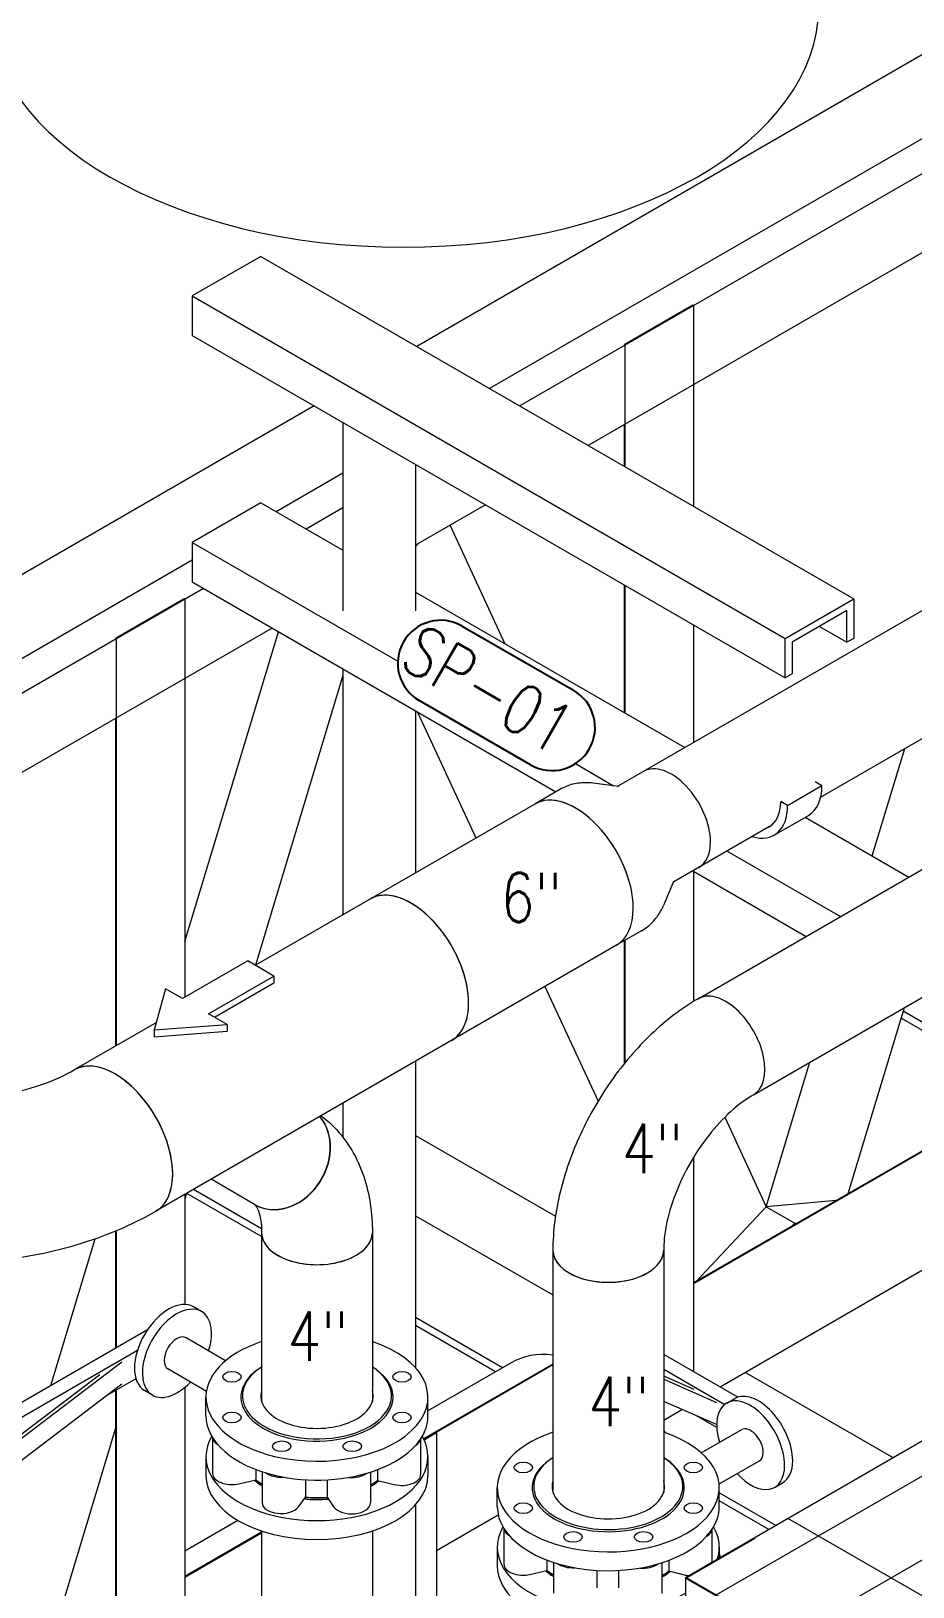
# Model space of a CAD drawing. Header units: millimetres. Extents: x -312439 to 477422, y -331570 to 212570.
# Drawn here: x 353682 to 355911, y 95056 to 98987 of the extents above; entities that cross this region are included whole.
import ezdxf

# ---------------------------------------------------------------- set-up
doc = ezdxf.new("R2010")
doc.units = ezdxf.units.MM
doc.layers.add('ARCONDTEXTO', color=4, linetype='Continuous')
doc.styles.add('ROMANS', font='romans.shx', dxfattribs={"height": 187.5})

msp = doc.modelspace()

# ---------------------------------------------------------------- linework, layer by layer
at = {"color": 5, "linetype": 'Continuous', "lineweight": 0, "extrusion": (-1.11022e-16, 0.816497, 0.57735)}
for p, q in [((361486.855, 100728.672), (355166.491, 97079.608)), ((355367.779, 96541.822), (361935.376, 100333.626)), ((357973.368, 98376.87), (355677.592, 97051.403)), ((355018.688, 97070.642), (354955.072, 97033.913)), ((355167.437, 97078.48), (355101.474, 97086.704)), ((354955.072, 97033.889), (354249.161, 96626.331)), ((355548.497, 96976.87), (355306.48, 96837.141)), ((355305.975, 96838.525), (355280.116, 96777.287)), ((355224.812, 96713.623), (355162.642, 96677.729)), ((355161.196, 96676.871), (353997.435, 96004.973)), ((355507.767, 96299.355), (356114.918, 96649.894)), ((353998.782, 96481.775), (353791.31, 96361.991)), ((354247.035, 96022.153), (354137.113, 96085.616)), ((354264.703, 95950.741), (354264.703, 95524.447)), ((354544.679, 95950.741), (354544.679, 95524.447)), ((355000.824, 95906.238), (355000.824, 95295.447)), ((355280.801, 95906.238), (355280.801, 95295.447)), ((354264.703, 95197.27), (354264.703, 94815.53)), ((354544.679, 95197.27), (354544.679, 94815.53))]:
    msp.add_line(p, q, dxfattribs=at)
at = {"color": 3, "linetype": 'Continuous', "lineweight": 0, "extrusion": (-1.11022e-16, 0.816497, 0.57735)}
for p, q in [((356822.197, 99439.827), (354657.134, 98189.827)), ((356514.307, 99050.066), (354840.731, 98083.827)), ((356542.809, 98978.522), (354916.941, 98039.827)), ((356716.014, 98878.522), (355090.146, 97939.827)), ((355354.392, 98294.389), (355181.187, 98194.389)), ((355356.124, 98293.389), (355354.392, 98294.389)), ((355356.124, 98293.389), (355356.124, 97786.265)), ((355181.187, 98194.389), (355182.919, 98193.389)), ((355182.919, 98193.389), (355182.919, 97886.265)), ((354397.326, 98039.827), (352307.076, 96833.02)), ((355181.187, 97992.389), (355181.187, 97887.265)), ((354657.134, 97889.827), (354653.873, 97887.944)), ((354470.161, 97869.878), (354301.536, 97772.522)), ((354470.161, 97781.878), (354377.746, 97728.522)), ((354830.339, 97789.827), (354653.873, 97687.944)), ((354880.596, 97438.201), (354741.334, 97738.44)), ((354661.437, 97692.311), (354653.873, 97684.196)), ((354089.436, 97650.066), (352490.673, 96727.02)), ((354117.938, 97578.522), (352566.884, 96683.02)), ((355181.187, 97587.265), (355181.187, 97264.655)), ((355182.919, 97586.265), (355182.919, 97263.655)), ((354069.087, 97552.318), (353895.882, 97452.318)), ((354070.819, 97551.318), (354069.087, 97552.318)), ((354070.819, 97551.318), (354070.819, 96545.893)), ((355356.124, 97486.265), (355356.124, 97189.093)), ((354291.143, 97478.522), (352740.089, 96583.02)), ((353895.882, 97452.318), (353897.614, 97451.318)), ((353897.614, 97451.318), (353897.614, 96423.365)), ((354070.819, 96686.297), (354307.299, 97469.194)), ((354470.161, 97358.275), (354249.085, 96626.375)), ((353895.882, 97250.318), (353895.882, 96422.365)), ((354658.817, 97266.246), (354806.405, 96948.056)), ((355807.926, 96902.807), (355889.822, 97173.934)), ((355356.124, 96863.655), (355356.124, 96534.897)), ((355181.187, 96688.436), (355181.187, 96377.872)), ((355182.919, 96689.436), (355182.919, 96380.011)), ((354980.564, 96572.583), (355114.877, 96283.017)), ((355888.393, 96519.109), (355746.47, 96049.258)), ((356215.158, 96319.855), (355885.667, 96510.086)), ((356197.837, 96309.855), (355880.523, 96493.056)), ((355540.141, 96016.275), (355650.548, 96381.789)), ((356256.586, 96343.773), (355356.124, 95823.891)), ((356258.318, 96342.773), (355356.124, 95821.891)), ((355435.273, 96242.362), (355540.141, 96016.275)), ((354653.873, 96196.461), (355007.348, 95992.383)), ((356549.925, 96211.133), (355423.35, 95560.704)), ((355356.124, 96140.895), (355356.124, 95599.517)), ((354074.894, 96049.694), (354070.819, 96036.202)), ((354070.819, 96047.341), (354070.819, 95769.505)), ((354264.703, 95940.833), (354075.522, 96050.056)), ((354264.491, 95960.955), (354092.842, 96060.056)), ((355716.726, 96032.085), (355540.141, 96016.275)), ((354653.873, 95993.718), (355000.824, 95793.406)), ((355363.557, 95828.183), (355540.141, 96016.275)), ((355540.141, 96016.275), (355611.973, 95974.803)), ((353895.882, 95955.171), (353895.882, 95659.066)), ((353897.614, 95955.889), (353897.614, 95660.066)), ((355605.42, 95967.822), (355611.973, 95974.803)), ((355611.973, 95972.631), (355609.87, 95970.392)), ((355611.973, 95974.803), (355618.526, 95975.389)), ((355614.075, 95972.82), (355611.973, 95972.631)), ((353731.946, 95564.417), (353844.025, 95935.469)), ((354873.104, 95609.572), (354653.873, 95736.145)), ((354855.783, 95599.572), (354653.873, 95716.145)), ((356365.729, 95673.515), (355335.928, 95078.959)), ((355000.824, 95618.759), (354674.131, 95430.142)), ((354895.018, 95622.225), (354685.158, 95501.062)), ((355000.824, 95616.759), (354705.607, 95446.315)), ((354070.819, 95560.111), (354070.819, 94777.82)), ((355413.87, 95035.959), (356365.649, 95585.468)), ((355487.716, 95597.866), (355861.209, 95382.23)), ((353895.882, 95552.045), (353895.882, 94678.82)), ((353897.614, 95553.045), (353897.614, 94677.82)), ((355328.098, 95503.711), (355280.801, 95476.404)), ((353895.882, 95457.052), (353721.646, 94880.225)), ((354705.249, 95446.522), (354674.74, 95428.908)), ((354675.487, 95427.339), (354706.981, 95445.522)), ((354706.981, 95445.522), (354705.249, 95446.522)), ((354706.981, 95445.522), (354706.981, 93726.792)), ((356365.649, 95373.468), (355597.468, 94929.959)), ((355564.041, 95210.66), (355421.279, 95293.083)), ((355546.72, 95200.66), (355421.279, 95273.083)), ((354205.034, 95223.862), (354070.819, 95146.373)), ((354862.84, 95237.093), (354706.981, 95147.108)), ((355595.736, 95228.959), (359553.472, 92943.959)), ((354264.703, 95193.759), (354070.819, 95081.82)), ((354264.703, 95191.759), (354070.819, 95079.82)), ((355510.865, 95177.959), (355339.392, 95078.959)), ((355509.133, 95178.959), (355510.865, 95177.959)), ((355335.928, 95078.959), (355335.928, 90887.144)), ((355335.928, 95078.959), (359295.396, 92792.959)), ((355337.66, 95079.959), (359297.128, 92793.959))]:
    msp.add_line(p, q, dxfattribs=at)
at = {"color": 7, "linetype": 'Continuous', "lineweight": 0, "extrusion": (-1.11022e-16, 0.816497, 0.57735)}
for p, q in [((354262.641, 98417.587), (354089.436, 98317.587)), ((354262.641, 98417.587), (355761.05, 97552.48)), ((354089.436, 98317.587), (354089.436, 98217.587)), ((354089.436, 98317.587), (355587.845, 97452.48)), ((354089.436, 98217.587), (355587.845, 97352.48)), ((354470.161, 97997.775), (354470.161, 97522.133)), ((354653.873, 97891.709), (354653.873, 97522.133)), ((354262.641, 97794.978), (354089.436, 97694.978)), ((354262.641, 97794.978), (354470.161, 97675.166)), ((354089.436, 97694.978), (354089.436, 97594.978)), ((354089.436, 97694.978), (354608.894, 97395.069)), ((354089.436, 97594.978), (355008.151, 97064.558)), ((354653.873, 97569.1), (355334.094, 97176.374)), ((355587.845, 97452.48), (355761.05, 97552.48)), ((355761.05, 97552.48), (355761.05, 97452.48)), ((355743.73, 97522.48), (355605.166, 97442.48)), ((355743.73, 97442.48), (355743.73, 97522.48)), ((355587.845, 97352.48), (355587.845, 97452.48)), ((355674.448, 97482.48), (355743.73, 97442.48)), ((355761.05, 97452.48), (355743.73, 97442.48)), ((355605.166, 97442.48), (355605.166, 97362.48)), ((354470.161, 97375.166), (354470.161, 96753.926)), ((355605.166, 97362.48), (355587.845, 97352.48)), ((354653.873, 97269.1), (354653.873, 96859.992)), ((355057.851, 97135.863), (355154.434, 97080.101)), ((355594.121, 97030.548), (355680.723, 97080.548)), ((355663.403, 97090.548), (355680.723, 97080.548)), ((355594.121, 97030.548), (355576.8, 97040.548)), ((355560.055, 96955.251), (355646.658, 97005.251)), ((355638.573, 97000.583), (355900.475, 96849.374)), ((355440.866, 96914.729), (355727.27, 96749.374)), ((355354.263, 96864.729), (355640.667, 96699.374)), ((354653.873, 96383.968), (354653.873, 95609.557)), ((354470.161, 96277.902), (354470.161, 96192.224)), ((354653.873, 95263.266), (354653.873, 94900.64))]:
    msp.add_line(p, q, dxfattribs=at)
at = {"color": 4, "linetype": 'Continuous', "lineweight": 0, "extrusion": (-1.11022e-16, 0.816497, 0.57735)}
for p, q in [((354229.651, 96637.595), (354064.553, 96542.275)), ((354296.084, 96599.24), (354229.651, 96637.595)), ((354130.986, 96503.92), (354296.084, 96599.24)), ((354145.783, 96495.377), (354296.084, 96582.154)), ((354296.084, 96599.24), (354296.084, 96582.154)), ((354021.811, 96566.952), (353993.711, 96463.02)), ((354064.553, 96542.275), (354021.811, 96566.952)), ((354177.963, 96476.798), (354130.986, 96503.92)), ((353993.711, 96463.02), (354177.963, 96476.798)), ((354177.963, 96476.798), (354177.963, 96459.712)), ((353993.711, 96463.02), (353993.711, 96445.933)), ((353993.711, 96445.933), (354177.963, 96459.712)), ((354112.903, 95751.743), (354092.875, 95763.509)), ((353976.756, 95705.758), (353525.015, 95444.946)), ((354173.414, 95626.839), (354073.877, 95685.317)), ((353557.076, 95426.435), (353951.262, 95654.019)), ((355467.804, 95535.039), (355280.801, 95643.005)), ((353632.534, 95411.868), (353911.866, 95624.274)), ((354125.344, 95549.692), (354027.848, 95606.971)), ((355280.801, 95605.984), (355435.125, 95516.885)), ((353855.635, 95591.808), (353623.947, 95415.632)), ((353911.866, 95568.274), (353632.534, 95355.868)), ((353947.179, 95581.661), (353873.626, 95539.196)), ((355357.96, 95554.436), (355280.801, 95588.26)), ((355280.801, 95580.444), (355414.192, 95521.971)), ((353988.823, 95540.545), (353968.796, 95552.311)), ((354124.224, 95487.638), (354124.224, 95535.238)), ((354685.158, 95487.638), (354685.158, 95535.238)), ((355414.192, 95465.971), (355280.801, 95524.444)), ((355440.131, 95520.244), (355460.511, 95531.807)), ((355414.855, 95458.588), (355363.827, 95488.049)), ((355375.434, 95394.959), (355478.149, 95453.237)), ((354141.116, 95432.292), (354141.116, 95342.11)), ((354666.712, 95429.884), (354666.712, 95339.943)), ((354124.224, 95385.184), (354124.224, 95337.584)), ((354685.158, 95385.184), (354685.158, 95337.584)), ((355420.748, 95316.196), (355522.99, 95374.205)), ((354206.847, 95316.512), (354249.921, 95326.56)), ((354249.921, 95352.598), (354249.921, 95326.56)), ((354265.949, 95346.911), (354265.949, 95268.768)), ((354375.936, 95326.564), (354375.936, 95282.671)), ((354430.123, 95326.378), (354430.123, 95282.398)), ((354539.681, 95345.7), (354539.681, 95267.871)), ((354557.446, 95351.835), (354557.446, 95325.01)), ((354557.446, 95325.01), (354600.124, 95314.551)), ((354539.681, 95309.321), (354540.657, 95309.884)), ((354860.346, 95258.638), (354860.346, 95306.238)), ((355421.279, 95258.638), (355421.279, 95306.238)), ((355561.008, 95307.198), (355581.387, 95318.76)), ((354357.784, 95257.981), (354375.936, 95282.671)), ((354430.123, 95282.398), (354447.491, 95257.579)), ((354877.238, 95203.292), (354877.238, 95113.11)), ((355402.834, 95200.884), (355402.834, 95117.586)), ((354860.346, 95156.184), (354860.346, 95108.584)), ((355421.279, 95156.184), (355421.279, 95128.236)), ((354942.782, 95087.469), (354985.716, 95097.363)), ((354985.716, 95123.723), (354985.716, 95097.363)), ((355002.071, 95117.911), (355002.071, 95039.768)), ((355112.058, 95097.564), (355112.058, 95053.671)), ((355166.245, 95097.378), (355166.245, 95053.398)), ((355275.802, 95116.7), (355275.802, 95038.871)), ((355293.567, 95122.835), (355293.567, 95096.01)), ((355293.567, 95096.01), (355336.245, 95085.551)), ((355275.802, 95080.321), (355276.779, 95080.884))]:
    msp.add_line(p, q, dxfattribs=at)
at = {"color": 1}
for points in [[(354771.8, 97483.516), (355052.996, 97321.167)], [(354944.293, 97132.888), (354663.096, 97295.237)]]:
    msp.add_lwpolyline(points, dxfattribs=at)
for centre, start, end in [((354717.448, 97389.377), 60, 240), ((354998.645, 97227.028), 240, 60)]:
    msp.add_arc(centre, 108.703, start, end, dxfattribs=at)
at = {"color": 3, "linetype": 'Continuous', "lineweight": 0}
for centre, major_axis, ratio, start_param, end_param in [((354623.452, 99046.22), (-1048.768, 0), 0.57735027, 0, 3.14159265), ((354317.713, 96142.991), (69.994, 121.233), 0.81649658, 3.13813456, 3.14159265), ((355116.485, 95238.633), (-221.467, 383.592), 0.57735027, 5.87602657, 6.28318531), ((355355.016, 95110.943), (47.818, 0), 0.57735027, 4.30900682, 4.49381771)]:
    msp.add_ellipse(centre, major_axis=major_axis, ratio=ratio, start_param=start_param, end_param=end_param, dxfattribs=at)
at = {"color": 5, "linetype": 'Continuous', "lineweight": 0}
for centre, major_axis, ratio, start_param, end_param in [((355300.102, 96995.104), (69.994, -121.233), 0.57735027, 0.78539816, 3.14159265), ((355058.134, 96855.404), (103.062, -178.509), 0.57735027, 0.78539816, 3.15571802), ((355058.134, 96855.38), (-103.062, 178.509), 0.57735027, 3.92699082, 6.28318531), ((355300.102, 96995.104), (69.994, -121.233), 0.57735027, 0, 0.78539816), ((354642.21, 96615.246), (103.062, -178.509), 0.57735027, 0.78539816, 3.14159265), ((354642.21, 96615.246), (-103.062, 178.509), 0.57735027, 3.14159265, 6.28318531), ((355058.134, 96855.38), (-103.062, 178.509), 0.57735027, 3.14159265, 3.92699082), ((355058.134, 96855.404), (103.062, -178.509), 0.57735027, 0.78525708, 0.78539816), ((355437.773, 96420.588), (-69.994, 121.233), 0.57735027, 3.14159265, 6.28318531), ((354642.21, 96615.246), (103.062, -178.509), 0.57735027, 0, 0.78539816), ((353894.373, 96183.482), (103.062, -178.509), 0.57735027, 0, 3.14159265), ((353894.373, 96183.482), (-103.062, 178.509), 0.57735027, 3.14159265, 6.28318531), ((354317.029, 96143.387), (69.994, 121.233), 0.81649658, 3.14159265, 6.00331098), ((354317.713, 96142.991), (69.994, 121.233), 0.81649658, 3.14159265, 6.00929795), ((354404.691, 95950.741), (139.988, 0), 0.57735027, 3.14159265, 5.49778714), ((354404.691, 95950.741), (139.988, 0), 0.57735027, 3.14159265, 6.28318531), ((354404.691, 95950.741), (139.988, 0), 0.57735027, 5.49778714, 6.28318531), ((355140.813, 95906.238), (139.988, 0), 0.57735027, 3.14159265, 6.28318531), ((355140.813, 95906.238), (-139.988, 0), 0.57735027, 0, 3.14159265), ((354404.691, 95538.438), (-142.07, 0), 0.57735027, 6.11177289, 9.59619038), ((355140.813, 95309.438), (142.07, 0), 0.57735027, 2.97018023, 6.45459773)]:
    msp.add_ellipse(centre, major_axis=major_axis, ratio=ratio, start_param=start_param, end_param=end_param, dxfattribs=at)
at = {"color": 7, "linetype": 'Continuous', "lineweight": 0}
for centre, major_axis, start_param, end_param in [((355564.416, 97147.698), (-82.242, 142.447), 3.14159265, 3.92699082), ((355477.813, 97097.698), (-82.242, 142.447), 2.58875513, 3.92699082), ((355477.813, 97097.698), (-69.994, 121.233), 3.13169147, 3.91451719)]:
    msp.add_ellipse(centre, major_axis=major_axis, ratio=0.57735027, start_param=start_param, end_param=end_param, dxfattribs=at)
at = {"color": 4, "linetype": 'Continuous', "lineweight": 0}
for centre, major_axis, ratio, start_param, end_param in [((354030.836, 95657.91), (62.04, 105.599), 0.58236072, 0, 3.14159265), ((354050.863, 95646.144), (62.04, 105.599), 0.58236072, 5.50218352, 10.61552693), ((354050.863, 95646.144), (23.015, 39.173), 0.58236072, 0, 3.14159265), ((354050.863, 95646.144), (62.04, 105.599), 0.58236072, 5.09243634, 5.50218352), ((354404.691, 95535.238), (-280.467, 0), 0.57735027, 5.23497958, 7.46128255), ((354404.691, 95535.238), (-280.467, 0), 0.57735027, 1.17809725, 4.18979838), ((354404.691, 95535.238), (192.285, 0), 0.57735027, 2.38623365, 4.3196899), ((354404.691, 95538.438), (188.366, 0), 0.57735027, 2.4085964, 4.3196899), ((354404.691, 95535.238), (192.285, 0), 0.57735027, 4.3196899, 7.03854431), ((354404.691, 95538.438), (188.366, 0), 0.57735027, 4.3196899, 7.01618156), ((355500.57, 95413.721), (60.438, -106.523), 0.57229596, 0.78971856, 4.33234162), ((355520.949, 95425.284), (-60.438, 106.523), 0.57229596, 3.93131122, 6.28318531), ((354404.691, 95487.638), (280.467, 0), 0.57735027, 3.14159265, 4.3196899), ((354404.691, 95487.638), (280.467, 0), 0.57735027, 4.3196899, 6.28318531), ((355140.813, 95306.238), (280.467, 0), 0.57735027, 2.09338692, 5.89048623), ((355116.485, 95238.633), (-221.467, 383.592), 0.57735027, 4.92554283, 4.94550187), ((355140.813, 95306.238), (280.467, 0), 0.57735027, 5.89048623, 7.33139104), ((355500.57, 95413.721), (-22.42, 39.516), 0.57229596, 3.93131122, 6.28318531), ((354404.691, 95385.184), (280.467, 0), 0.57735027, 2.81970618, 6.60507178), ((354188.934, 95434.11), (-47.818, 0), 0.57735027, 0.07327243, 0.7384428), ((354618.894, 95431.943), (47.818, 0), 0.57735027, 5.52075839, 6.19932215), ((355140.813, 95306.238), (192.285, 0), 0.57735027, 2.38623365, 5.89048623), ((355140.813, 95309.438), (188.366, 0), 0.57735027, 2.4085964, 5.89048623), ((355140.813, 95306.238), (192.285, 0), 0.57735027, 5.89048623, 7.03854431), ((355140.813, 95309.438), (188.366, 0), 0.57735027, 5.89048623, 7.01618156), ((355500.57, 95413.721), (-22.42, 39.516), 0.57229596, 3.14159265, 3.93131122), ((355520.949, 95425.284), (-60.438, 106.523), 0.57229596, 3.14159265, 3.93131122), ((354404.691, 95337.584), (-280.467, 0), 0.57735027, 0, 3.14159265), ((354188.934, 95342.11), (-47.818, 0), 0.57735027, 0, 1.95477066), ((354404.691, 95388.384), (-192.285, 0), 0.57735027, 0.60048739, 0.76476867), ((354404.691, 95392.438), (-192.285, 0), 0.57735027, 0.63529249, 0.76476867), ((354313.767, 95360.768), (-47.818, 0), 0.57735027, 0.66582243, 1.69113205), ((354491.863, 95359.871), (-47.818, 0), 0.57735027, 1.43157265, 2.46050589), ((354385.889, 95401.941), (217.226, 0), 0.57735027, 5.49902647, 5.62281501), ((354404.691, 95388.384), (-192.285, 0), 0.57735027, 2.34903865, 2.52340233), ((354618.894, 95339.943), (47.818, 0), 0.57735027, 4.30900682, 6.28318531), ((355500.57, 95413.721), (60.438, -106.523), 0.57229596, 5.09243634, 7.07290387), ((354313.767, 95268.768), (47.818, 0), 0.57735027, 3.14159265, 5.88176147), ((354404.691, 95385.184), (-188.366, 0), 0.57735027, 1.39918396, 1.72385086), ((354404.691, 95388.384), (-192.285, 0), 0.57735027, 1.4059879, 1.71754587), ((354404.691, 95392.438), (192.285, 0), 0.57735027, 4.56228331, 4.8450414), ((354491.863, 95267.871), (47.818, 0), 0.57735027, 3.52360866, 6.28318531), ((355140.813, 95258.638), (280.467, 0), 0.57735027, 3.14159265, 5.89048623), ((355140.813, 95258.638), (280.467, 0), 0.57735027, 5.89048623, 6.28318531), ((355140.813, 95156.184), (-280.467, 0), 0.57735027, 5.96129884, 8.62335037), ((355140.813, 95156.184), (-280.467, 0), 0.57735027, 2.94940144, 3.46347913), ((354925.056, 95205.11), (-47.818, 0), 0.57735027, 0.07327243, 0.7384428), ((355355.016, 95202.943), (47.818, 0), 0.57735027, 5.52075839, 6.19932215), ((355116.485, 95238.633), (-221.467, 383.592), 0.57735027, 4.11811011, 4.1592112), ((355140.813, 95108.584), (-280.467, 0), 0.57735027, 0, 2.34016507), ((354925.056, 95113.11), (-47.818, 0), 0.57735027, 0, 1.95056525), ((355140.813, 95159.384), (192.285, 0), 0.57735027, 3.74302999, 3.90636132), ((355157.273, 95174.294), (-217.226, 0), 0.57735027, 0.6603703, 0.7749254), ((355049.889, 95131.768), (-47.818, 0), 0.57735027, 0.66582243, 1.69113205), ((355227.984, 95130.871), (-47.818, 0), 0.57735027, 1.43157265, 2.46050589), ((355140.813, 95163.438), (192.285, 0), 0.57735027, 5.4906313, 5.63043956), ((355140.813, 95159.384), (192.285, 0), 0.57735027, 5.4906313, 5.66499498)]:
    msp.add_ellipse(centre, major_axis=major_axis, ratio=ratio, start_param=start_param, end_param=end_param, dxfattribs=at)
for centre, major_axis in [((354189.703, 95586.652), (23.27, 0)), ((354619.679, 95586.652), (-23.27, 0)), ((354189.703, 95483.824), (23.27, 0)), ((354619.679, 95483.824), (-23.27, 0)), ((354315.64, 95411.115), (23.27, 0)), ((354493.742, 95411.115), (-23.27, 0)), ((354925.824, 95357.652), (23.27, 0)), ((355355.801, 95357.652), (-23.27, 0)), ((354925.824, 95254.824), (23.27, 0)), ((355355.801, 95254.824), (-23.27, 0)), ((355051.762, 95182.115), (23.27, 0)), ((355229.864, 95182.115), (-23.27, 0))]:
    msp.add_ellipse(centre, major_axis=major_axis, ratio=0.57735027, dxfattribs=at)
at = {"color": 5, "linetype": 'Continuous', "lineweight": 0}
for points, knots in [([(355101.474, 97086.704), (355096.226, 97087.358), (355090.849, 97087.741), (355079.89, 97087.862), (355074.306, 97087.6), (355063.032, 97086.335), (355057.341, 97085.331), (355046.002, 97082.517), (355040.355, 97080.706), (355029.295, 97076.268), (355023.884, 97073.642), (355018.688, 97070.642)], [1.944405814, 1.944405814, 1.944405814, 1.944405814, 2.026763549, 2.026763549, 2.109121285, 2.109121285, 2.19147902, 2.19147902, 2.273836755, 2.273836755, 2.35619449, 2.35619449, 2.35619449, 2.35619449]), ([(355306.48, 96837.141), (355306.034, 96836.884), (355305.609, 96836.593), (355305.142, 96836.227), (355305.029, 96836.132), (355304.928, 96836.044)], [5.497787144, 5.497787144, 5.497787144, 5.497787144, 5.580144879, 5.580144879, 5.610002288, 5.610002288, 5.610002288, 5.610002288]), ([(355224.812, 96713.623), (355230.009, 96716.623), (355234.989, 96719.996), (355244.362, 96727.355), (355248.754, 96731.34), (355256.861, 96739.753), (355260.575, 96744.18), (355267.308, 96753.311), (355270.327, 96758.015), (355275.702, 96767.567), (355278.059, 96772.415), (355280.116, 96777.287)], [5.497787144, 5.497787144, 5.497787144, 5.497787144, 5.580144879, 5.580144879, 5.662502614, 5.662502614, 5.744860349, 5.744860349, 5.827218085, 5.827218085, 5.90957582, 5.90957582, 5.90957582, 5.90957582]), ([(355367.779, 96541.822), (355325.686, 96517.52), (355286.135, 96487.127), (355212.775, 96417.248), (355178.989, 96377.728), (355118.747, 96292.407), (355092.308, 96246.613), (355048.539, 96151.781), (355031.206, 96102.762), (355007.37, 96004.291), (355000.824, 95954.842), (355000.824, 95906.238)], [4.71238898, 4.71238898, 4.71238898, 4.71238898, 5.02654825, 5.02654825, 5.34070751, 5.34070751, 5.65486678, 5.65486678, 5.96902604, 5.96902604, 6.28318531, 6.28318531, 6.28318531, 6.28318531]), ([(353122.923, 96361.991), (353146.207, 96348.548), (353174.783, 96335.472), (353241.538, 96312.459), (353280.125, 96302.721), (353363.568, 96288.983), (353408.601, 96285.223), (353499.448, 96284.864), (353545.254, 96288.37), (353631.349, 96302.02), (353671.689, 96312.086), (353739.669, 96335.571), (353768.115, 96348.599), (353791.31, 96361.991)], [0, 0, 0, 0, 0.2471265, 0.2471265, 0.50760913, 0.50760913, 0.77855804, 0.77855804, 1.053397, 1.053397, 1.32461508, 1.32461508, 1.57079633, 1.57079633, 1.57079633, 1.57079633]), ([(355507.767, 96299.355), (355491.953, 96290.225), (355474.559, 96277.858), (355438.356, 96246.41), (355419.525, 96227.021), (355383.11, 96182.609), (355365.607, 96157.399), (355334.547, 96104.089), (355321.054, 96075.957), (355299.847, 96020.685), (355292.069, 95993.541), (355282.798, 95945.583), (355280.801, 95924.428), (355280.801, 95906.238)], [4.71238898, 4.71238898, 4.71238898, 4.71238898, 4.95951548, 4.95951548, 5.21999811, 5.21999811, 5.49094702, 5.49094702, 5.76578598, 5.76578598, 6.03700406, 6.03700406, 6.28318531, 6.28318531, 6.28318531, 6.28318531]), ([(354415.163, 96246.148), (354426.695, 96237.547), (354437.529, 96228.086), (354465.197, 96200.087), (354480.291, 96180.145), (354505.271, 96137.956), (354515.188, 96115.718), (354530.524, 96070.071), (354535.957, 96046.651), (354543.034, 95999.142), (354544.679, 95975.043), (354544.679, 95950.741)], [2.424070709, 2.424070709, 2.424070709, 2.424070709, 2.513274123, 2.513274123, 2.670353756, 2.670353756, 2.827433388, 2.827433388, 2.984513021, 2.984513021, 3.141592654, 3.141592654, 3.141592654, 3.141592654]), ([(352916.798, 96004.973), (352978.776, 95969.19), (353046.651, 95941.131), (353189.767, 95899.03), (353265.036, 95885.043), (353418.186, 95871.039), (353496.047, 95871.039), (353649.197, 95885.043), (353724.466, 95899.03), (353867.582, 95941.131), (353935.457, 95969.19), (353997.435, 96004.973)], [0, 0, 0, 0, 0.31415927, 0.31415927, 0.62831853, 0.62831853, 0.9424778, 0.9424778, 1.25663706, 1.25663706, 1.57079633, 1.57079633, 1.57079633, 1.57079633]), ([(354247.719, 96021.758), (354247.719, 96021.758), (354247.771, 96021.792), (354249.036, 96020.512), (354250.24, 96019.153), (354253.496, 96013.655), (354255.516, 96009.508), (354259.399, 95997.949), (354261.248, 95990.549), (354263.901, 95972.743), (354264.703, 95962.347), (354264.703, 95950.741)], [2.35619449, 2.35619449, 2.35619449, 2.35619449, 2.513274123, 2.513274123, 2.670353756, 2.670353756, 2.827433388, 2.827433388, 2.984513021, 2.984513021, 3.141592654, 3.141592654, 3.141592654, 3.141592654])]:
    msp.add_open_spline(points, degree=3, knots=knots, dxfattribs=at)
at = {"color": 3, "linetype": 'Continuous', "lineweight": 0}
msp.add_open_spline([(355164.765, 97078.813), (355164.892, 97078.856), (355165.03, 97078.907), (355165.581, 97079.128), (355166.046, 97079.351), (355166.491, 97079.608)], degree=3, knots=[2.243979346, 2.243979346, 2.243979346, 2.243979346, 2.273836755, 2.273836755, 2.35619449, 2.35619449, 2.35619449, 2.35619449], dxfattribs=at)

# ---------------------------------------------------------------- texts
at = {"layer": 'ARCONDTEXTO', "color": 3, "linetype": 'Continuous', "lineweight": -3, "style": 'ROMANS', "width": 0.8}
msp.add_text('SP-01', height=125, rotation=330, dxfattribs=at).set_placement((354608.13, 97383.53))
at = {"layer": 'ARCONDTEXTO', "linetype": 'Continuous', "lineweight": -3, "style": 'ROMANS', "width": 0.8}
for s, p in [('6"', (354869.299, 96735.073)), ('4"', (355175.093, 96101.24)), ('4"', (354329.798, 95626.839)), ('4"', (355090.15, 95461.748))]:
    msp.add_text(s, height=125, dxfattribs=at).set_placement(p)

doc.saveas('drawing.dxf')
